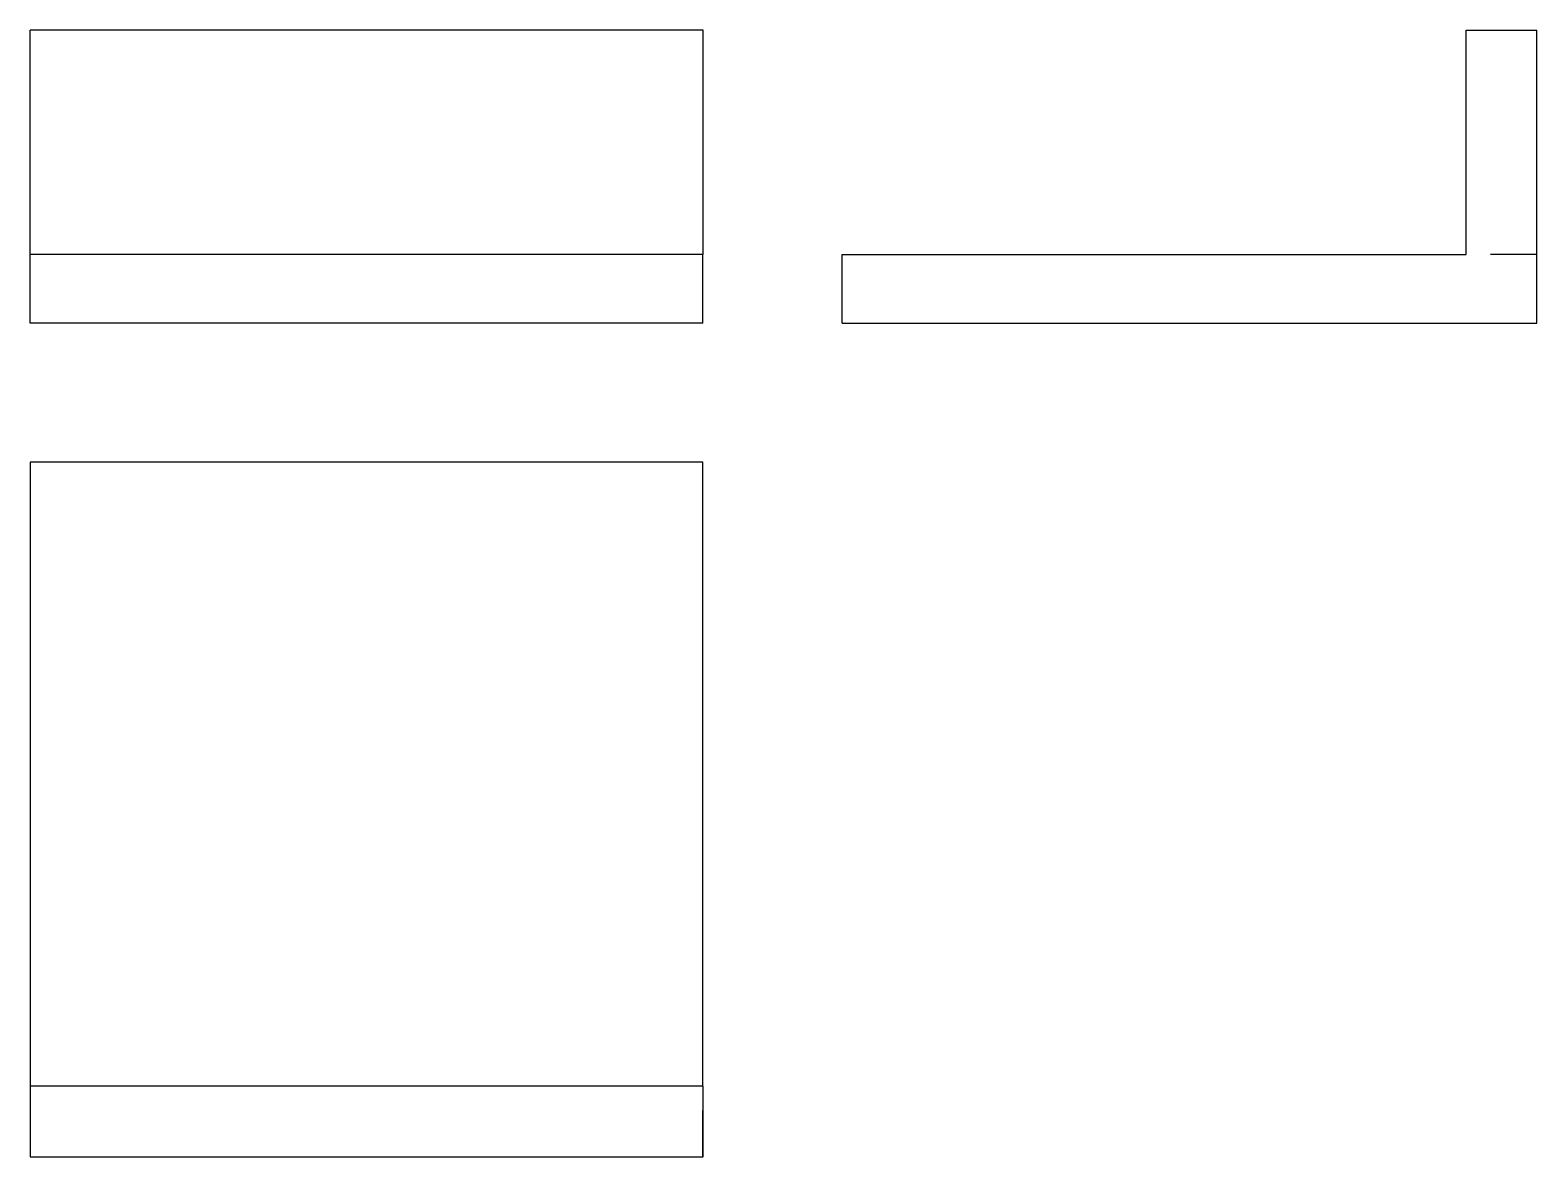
# Model space of a CAD drawing. Extents: x 0 to 3.25, y 0 to 2.43.
import ezdxf

# ---------------------------------------------------------------- set-up
doc = ezdxf.new("R2010")
doc.units = 0
doc.linetypes.add('HIDDEN', pattern=[0.075, 0.050025, -0.024975])
for name, color, linetype in [('FRONT', 7, 'CONTINUOUS'), ('LEFT', 7, 'CONTINUOUS'), ('LEFT_HID', 7, 'HIDDEN'), ('TOP', 7, 'CONTINUOUS'), ('TOP_HID', 7, 'HIDDEN')]:
    doc.layers.add(name, color=color, linetype=linetype)

msp = doc.modelspace()

# ---------------------------------------------------------------- linework, layer by layer
at = {"layer": 'FRONT'}
for p, q in [((0, 1.948438), (0, 2.432812)), ((1.453125, 2.432812), (0, 2.432812)), ((1.453125, 1.948438), (1.453125, 2.432812)), ((0, 1.8), (0, 1.948438)), ((1.452632, 1.948438), (0, 1.948438)), ((1.452632, 1.8), (1.452632, 1.948438)), ((1.453125, 1.948438), (1.452632, 1.948438)), ((1.452632, 1.8), (0, 1.8))]:
    msp.add_line(p, q, dxfattribs=at)
at = {"layer": 'LEFT'}
for p, q in [((3.100164, 1.948438), (3.100164, 2.432812)), ((3.100164, 2.432812), (3.253125, 2.432812)), ((3.253125, 1.948438), (3.253125, 2.432812)), ((1.753125, 1.8), (1.753125, 1.948438)), ((1.753125, 1.948438), (3.100164, 1.948438)), ((3.253125, 1.8), (3.253125, 1.948438)), ((1.753125, 1.8), (3.253125, 1.8))]:
    msp.add_line(p, q, dxfattribs=at)
at = {"layer": 'LEFT_HID', "linetype": 'HIDDEN'}
msp.add_line((3.253125, 1.948438), (3.100164, 1.948438), dxfattribs=at)
msp.add_line((3.253125, 1.948438), (3.100164, 1.948438), dxfattribs=at)
at = {"layer": 'TOP'}
for p, q in [((0, 1.5), (0, 0.152961)), ((1.452632, 1.5), (0, 1.5)), ((1.452632, 0.152961), (1.452632, 1.5)), ((0, 0.152961), (0, 0)), ((1.453125, 0.152961), (0, 0.152961)), ((1.453125, 0), (1.453125, 0.152961)), ((0, 0), (1.453125, 0))]:
    msp.add_line(p, q, dxfattribs=at)
at = {"layer": 'TOP_HID', "linetype": 'HIDDEN'}
for p, q in [((0, 1.5), (0, 0)), ((1.452632, 0), (1.452632, 1.5)), ((1.452632, 0.152961), (0, 0.152961)), ((1.452632, 0), (1.452632, 0.152961)), ((1.453125, 0.152961), (1.452632, 0.152961)), ((0, 0), (1.452632, 0)), ((0, 0), (1.452632, 0)), ((1.452632, 0), (1.453125, 0))]:
    msp.add_line(p, q, dxfattribs=at)

doc.saveas('drawing.dxf')
